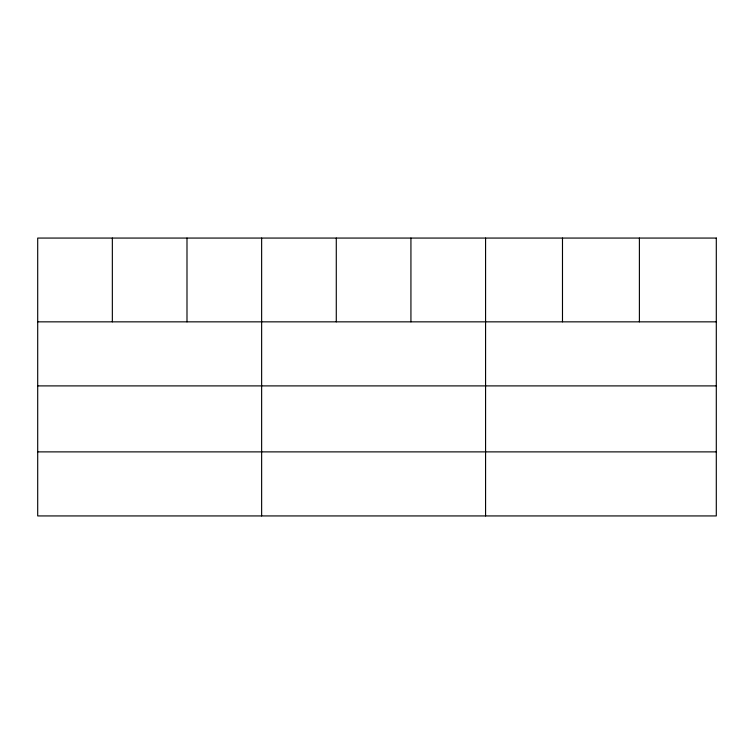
<?xml version="1.0" encoding="UTF-8"?>
<svg xmlns="http://www.w3.org/2000/svg" width="754" height="754" viewBox="0 0 754 754"><rect width="100%" height="100%" fill="white"/><g stroke="black" fill="none" stroke-linecap="round" stroke-linejoin="round"><path stroke-width="1.13" d="M37.7 321.845L716.3 321.845M37.7 385.897L716.3 385.897M37.7 451.882L716.3 451.882M639.392 238.066L639.392 321.845M562.484 238.066L562.484 321.845M485.576 238.066L485.576 515.934M410.93 238.066L410.93 321.845M336.284 238.066L336.284 321.845M261.638 238.066L261.638 515.934M186.992 238.066L186.992 321.845M112.346 238.066L112.346 321.845M716.3 238.066L37.7 238.066L37.7 515.934L716.3 515.934L716.3 238.066"/></g></svg>
